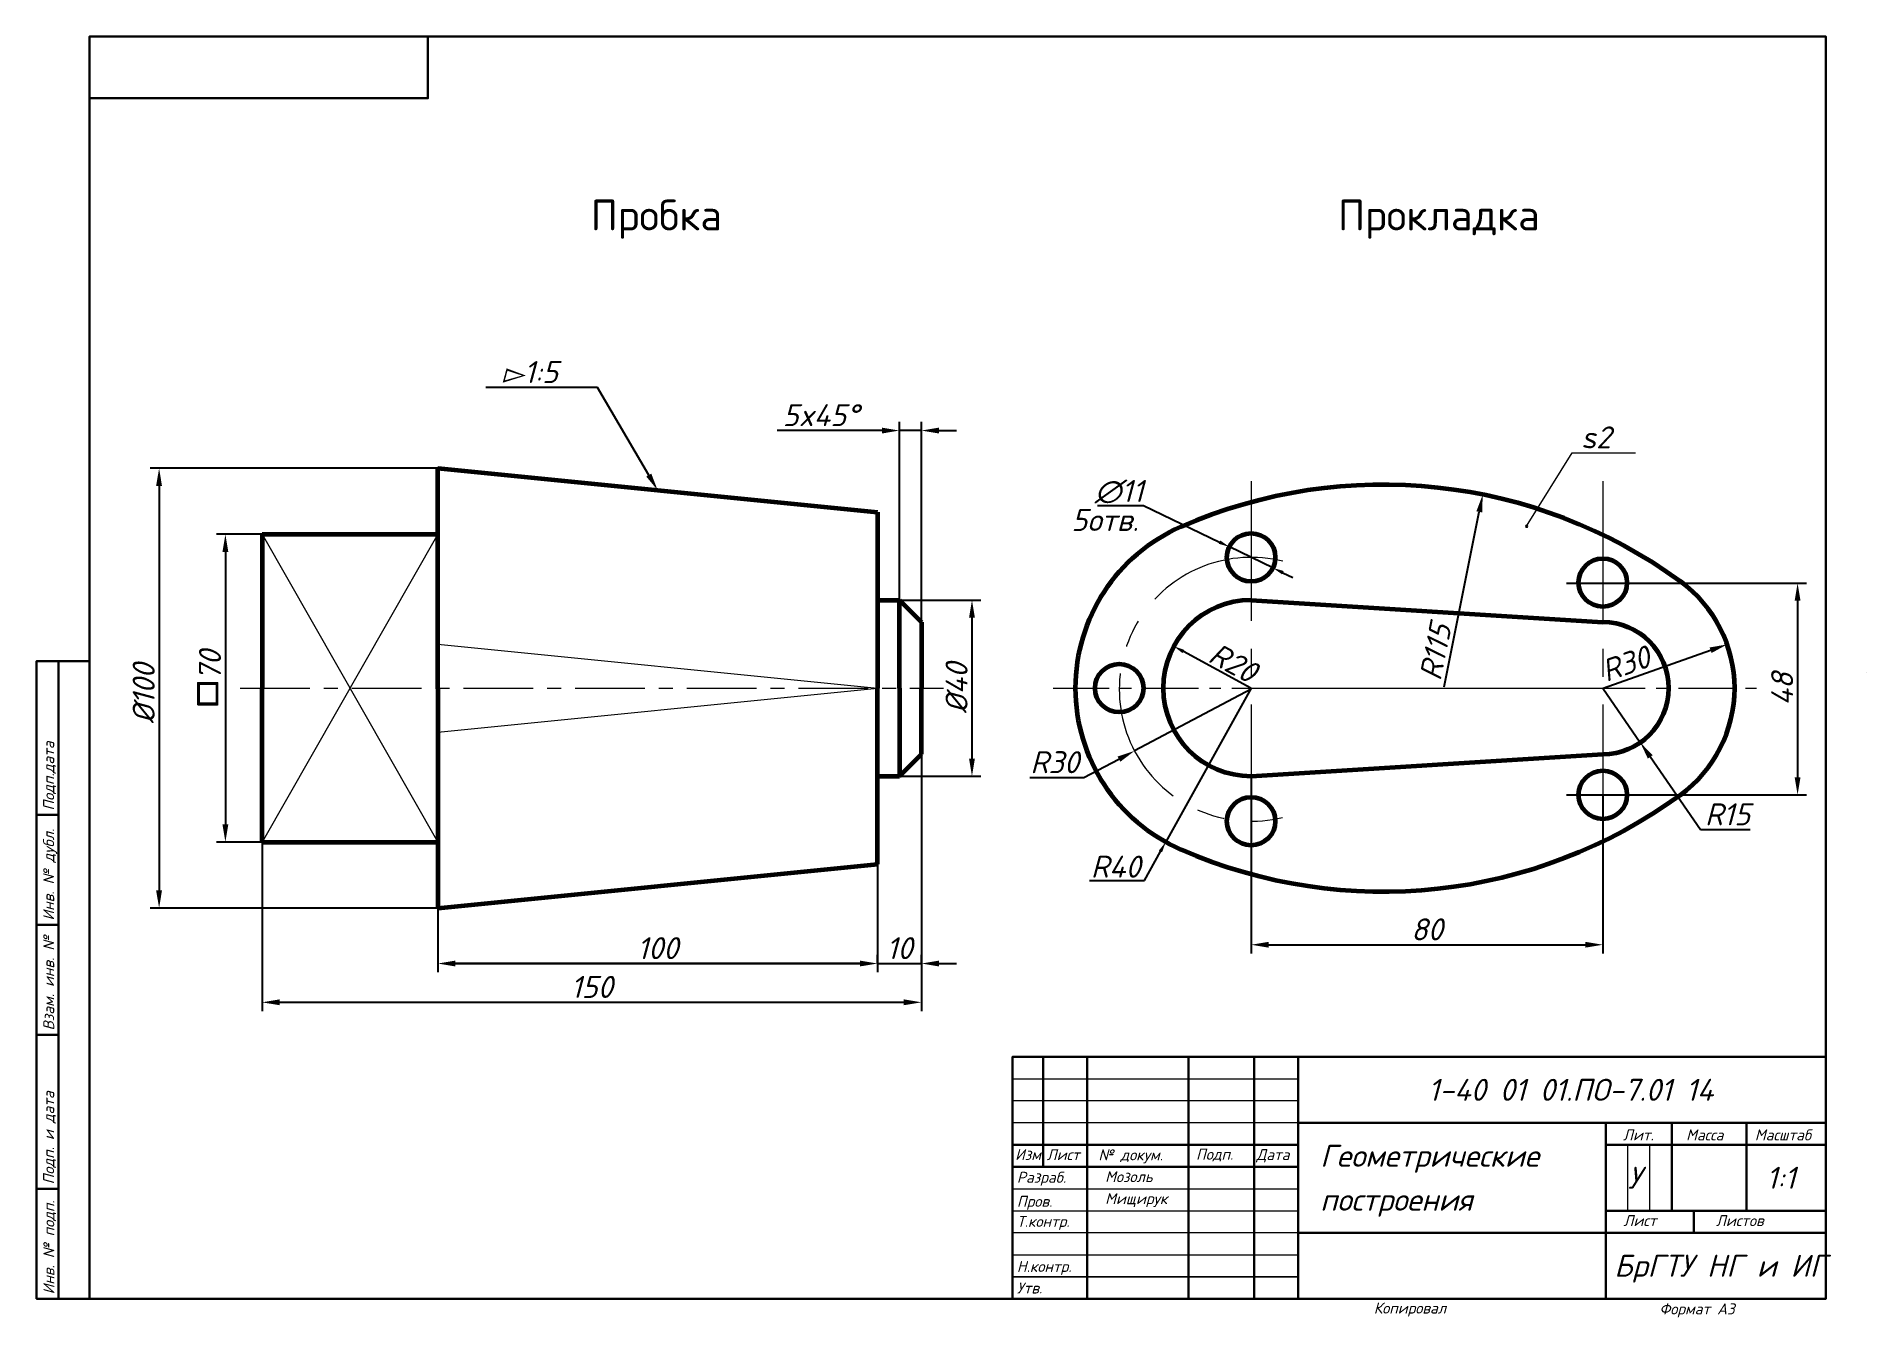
# Paper-space layout 'Лист2' of a CAD drawing. Header units: millimetres. Extents: x -247 to 169, y -127 to 164.
import ezdxf
from ezdxf import colors
from ezdxf.entities.mleader import LeaderData, LeaderLine
from ezdxf.math import Vec2, Vec3

# ---------------------------------------------------------------- set-up
doc = ezdxf.new("R2010")
doc.units = ezdxf.units.MM
doc.linetypes.add('осевая', pattern=[50.8, 31.75, -6.35, 6.35, -6.35])
doc.layers.add('MD_Видимые', color=7, linetype='Continuous', lineweight=50)
doc.styles.add('2.5мм', font='isocpeur.ttf', dxfattribs={"oblique": 15, "height": 2.5})
doc.styles.add('7мм', font='isocpeur.ttf', dxfattribs={"height": 7})
doc.styles.get("Standard").update_dxf_attribs({"font": 'isocpeur.ttf', "oblique": 15, "height": 5})
doc.dimstyles.new('ISO-25', dxfattribs={"dimtxt": 5, "dimasz": 2.5, "dimexe": 1.25, "dimexo": 0.625, "dimtad": 1, "dimtoh": 1, "dimtxsty": 'Standard', "dimcen": 2.5, "dimadec": 0, "dimazin": 0, "dimtfac": 1, "dimtmove": 0, "dimatfit": 3, "dimfxl": 1, "dimarcsym": 0})
doc.dimstyles.get("Standard").update_dxf_attribs({"dimtxt": 5, "dimasz": 4, "dimexe": 2, "dimexo": 0, "dimgap": 1, "dimtad": 1, "dimtoh": 1, "dimdec": 0, "dimzin": 0, "dimdsep": 46, "dimtxsty": 'Standard', "dimcen": 0, "dimadec": 0, "dimazin": 0, "dimtfac": 1, "dimtdec": 0, "dimtmove": 0, "dimatfit": 3, "dimfxl": 1, "dimtolj": 1, "dimtzin": 0, "dimarcsym": 0})

# ---------------------------------------------------------------- blocks, each defined once
blk = doc.blocks.new('*D93')
at = {"color": 0, "lineweight": -2, "transparency": 16777216}
for p, q in [((-50.73, 31.29), (-50.73, 76.87)), ((-45.73, 31.29), (-45.73, 76.87)), ((-54.73, 74.87), (-78.56, 74.87)), ((-45.73, 74.87), (-50.73, 74.87)), ((-41.73, 74.87), (-37.73, 74.87))]:
    blk.add_line(p, q, dxfattribs=at)
at = {"color": 0, "transparency": 16777216}
for points in [[(-54.73, 75.54), (-54.73, 74.2), (-50.73, 74.87)], [(-41.73, 75.54), (-41.73, 74.2), (-45.73, 74.87)]]:
    blk.add_solid(points, dxfattribs=at)
at = {"layer": 'Defpoints', "color": 0, "transparency": 16777216}
for p in [(-50.73, 74.87), (-50.73, 31.29), (-45.73, 31.29)]:
    blk.add_point(p, dxfattribs=at)
at = {"color": 0, "lineweight": 13, "transparency": 16777216, "insert": (-68.64, 78.37), "char_height": 5, "width": 9.8795, "attachment_point": 5}
blk.add_mtext('\\A1;5x45%%D', dxfattribs=at)
blk = doc.blocks.new('*D94')
at = {"color": 0, "lineweight": -2, "transparency": 16777216}
for p, q in [((-155.73, -3.71), (-155.73, -48.33)), ((-55.73, -3.71), (-55.73, -48.33)), ((-59.73, -46.33), (-151.73, -46.33))]:
    blk.add_line(p, q, dxfattribs=at)
at = {"color": 0, "transparency": 16777216}
for points in [[(-151.73, -45.66), (-151.73, -46.99), (-155.73, -46.33)], [(-59.73, -45.66), (-59.73, -46.99), (-55.73, -46.33)]]:
    blk.add_solid(points, dxfattribs=at)
at = {"layer": 'Defpoints', "color": 0, "transparency": 16777216}
for p in [(-155.73, -3.71), (-55.73, -3.71), (-155.73, -46.33)]:
    blk.add_point(p, dxfattribs=at)
at = {"color": 0, "lineweight": 13, "transparency": 16777216, "insert": (-105.73, -42.83), "char_height": 5, "attachment_point": 5}
blk.add_mtext('\\A1;100', dxfattribs=at)
blk = doc.blocks.new('*D95')
at = {"color": 0, "lineweight": -2, "transparency": 16777216}
for p, q in [((-155.73, -18.08), (-155.73, -48.33)), ((-55.73, -46.33), (-55.73, -44.33)), ((-151.73, -46.33), (-59.73, -46.33))]:
    blk.add_line(p, q, dxfattribs=at)
for points in [[(-151.73, -45.66), (-151.73, -46.99), (-155.73, -46.33)], [(-59.73, -45.66), (-59.73, -46.99), (-55.73, -46.33)]]:
    blk.add_solid(points, dxfattribs=at)
at = {"layer": 'Defpoints', "color": 0, "lineweight": -2, "transparency": 16777216}
for p in [(-155.73, -18.08), (-55.73, -46.33), (-55.73, -46.33)]:
    blk.add_point(p, dxfattribs=at)
at = {"color": 0, "lineweight": 13, "transparency": 16777216, "insert": (-105.73, -42.83), "char_height": 5, "attachment_point": 5}
blk.add_mtext('\\A1;100', dxfattribs=at)
blk = doc.blocks.new('*D83')
at = {"color": 0, "lineweight": -2, "transparency": 16777216}
for p, q in [((-50.73, 36.29), (-32.23, 36.29)), ((-34.23, 32.29), (-34.23, 0.29)), ((-50.73, -3.71), (-32.23, -3.71))]:
    blk.add_line(p, q, dxfattribs=at)
at = {"color": 0, "transparency": 16777216}
for points in [[(-34.9, 32.29), (-33.56, 32.29), (-34.23, 36.29)], [(-34.9, 0.29), (-33.56, 0.29), (-34.23, -3.71)]]:
    blk.add_solid(points, dxfattribs=at)
at = {"layer": 'Defpoints', "color": 0, "transparency": 16777216}
for p in [(-50.73, 36.29), (-50.73, -3.71), (-34.23, -3.71)]:
    blk.add_point(p, dxfattribs=at)
at = {"color": 0, "lineweight": 13, "transparency": 16777216, "insert": (-37.73, 16.29), "char_height": 5, "attachment_point": 5, "rotation": 90}
blk.add_mtext('\\A1;%%C40', dxfattribs=at)
blk = doc.blocks.new('*D81')
at = {"color": 0, "lineweight": -2, "transparency": 16777216}
for p, q in [((101.02, 40.15), (155.58, 40.15)), ((153.58, 36.15), (153.58, -3.97)), ((101.01, -7.97), (155.58, -7.97))]:
    blk.add_line(p, q, dxfattribs=at)
at = {"color": 0, "transparency": 16777216}
for points in [[(152.92, 36.15), (154.25, 36.15), (153.58, 40.15)], [(152.92, -3.97), (154.25, -3.97), (153.58, -7.97)]]:
    blk.add_solid(points, dxfattribs=at)
at = {"layer": 'Defpoints', "color": 0, "transparency": 16777216}
for p in [(101.02, 40.15), (101.01, -7.97), (153.58, -7.97)]:
    blk.add_point(p, dxfattribs=at)
at = {"color": 0, "lineweight": 13, "transparency": 16777216, "insert": (150.08, 16.09), "char_height": 5, "attachment_point": 5, "rotation": 90}
blk.add_mtext('\\A1;48', dxfattribs=at)
blk = doc.blocks.new('*D84')
at = {"color": 0, "lineweight": -2, "transparency": 16777216}
for p, q in [((29.27, -3.71), (29.27, -44.06)), ((109.27, -7.97), (109.27, -44.06)), ((33.27, -42.06), (105.27, -42.06))]:
    blk.add_line(p, q, dxfattribs=at)
at = {"color": 0, "transparency": 16777216}
for points in [[(33.27, -41.39), (33.27, -42.72), (29.27, -42.06)], [(105.27, -41.39), (105.27, -42.72), (109.27, -42.06)]]:
    blk.add_solid(points, dxfattribs=at)
at = {"layer": 'Defpoints', "color": 0, "transparency": 16777216}
for p in [(29.27, -3.71), (109.27, -7.97), (109.27, -42.06)]:
    blk.add_point(p, dxfattribs=at)
at = {"color": 0, "lineweight": 13, "transparency": 16777216, "insert": (69.27, -38.56), "char_height": 5, "attachment_point": 5}
blk.add_mtext('\\A1;80', dxfattribs=at)
blk = doc.blocks.new('*D85')
at = {"color": 0, "lineweight": -2, "transparency": 16777216}
for p, q in [((29.27, 16.03), (2.75, 2.02)), ((-8.75, -4.05), (-0.79, 0.15)), ((-21.09, -4.05), (-8.75, -4.05))]:
    blk.add_line(p, q, dxfattribs=at)
blk.add_solid([(-1.1, 0.74), (-0.48, -0.44), (2.75, 2.02)], dxfattribs=at)
at = {"layer": 'Defpoints', "color": 0, "lineweight": -2, "transparency": 16777216}
for p in [(29.27, 16.03), (2.75, 2.02)]:
    blk.add_point(p, dxfattribs=at)
at = {"color": 0, "lineweight": 13, "transparency": 16777216, "insert": (-15.42, -0.55), "char_height": 5, "attachment_point": 5}
blk.add_mtext('\\A1;R30', dxfattribs=at)
blk = doc.blocks.new('*D82')
at = {"color": 0, "lineweight": -2, "transparency": 16777216}
for p, q in [((109.27, 16.29), (117.79, 3.95)), ((131.48, -15.9), (120.06, 0.65)), ((142.82, -15.9), (131.48, -15.9))]:
    blk.add_line(p, q, dxfattribs=at)
blk.add_solid([(120.61, 1.03), (119.52, 0.28), (117.79, 3.95)], dxfattribs=at)
at = {"layer": 'Defpoints', "color": 0, "lineweight": -2, "transparency": 16777216}
for p in [(109.27, 16.29), (117.79, 3.95)]:
    blk.add_point(p, dxfattribs=at)
at = {"color": 0, "lineweight": 13, "transparency": 16777216, "insert": (137.65, -12.4), "char_height": 5, "attachment_point": 5}
blk.add_mtext('\\A1;R15', dxfattribs=at)
blk = doc.blocks.new('*D86')
at = {"color": 0, "lineweight": -2, "transparency": 16777216}
blk.add_line((73.16, 16.56), (81.17, 56.37), dxfattribs=at)
blk.add_solid([(80.52, 56.51), (81.83, 56.24), (81.96, 60.3)], dxfattribs=at)
at = {"layer": 'Defpoints', "color": 0, "lineweight": -2, "transparency": 16777216}
for p in [(81.96, 60.3), (59.27, -52.45)]:
    blk.add_point(p, dxfattribs=at)
at = {"color": 0, "lineweight": 13, "transparency": 16777216, "insert": (71.19, 24.53), "char_height": 5, "attachment_point": 5, "rotation": 78.6224}
blk.add_mtext('\\A1;R115', dxfattribs=at)
blk = doc.blocks.new('*D87')
at = {"color": 0, "lineweight": -2, "transparency": 16777216}
for p, q in [((-5.68, 57.83), (4.79, 57.83)), ((4.79, 57.83), (22.07, 49.5)), ((34.23, 43.64), (24.32, 48.42)), ((36.48, 42.55), (38.73, 41.47))]:
    blk.add_line(p, q, dxfattribs=at)
for points in [[(22.25, 49.88), (21.89, 49.13), (24.32, 48.42)], [(36.66, 42.93), (36.3, 42.18), (34.23, 43.64)]]:
    blk.add_solid(points, dxfattribs=at)
at = {"layer": 'Defpoints', "color": 0, "lineweight": -2, "transparency": 16777216}
for p in [(24.32, 48.42), (34.23, 43.64)]:
    blk.add_point(p, dxfattribs=at)
at = {"color": 0, "lineweight": 13, "transparency": 16777216, "insert": (-0.76, 60.96), "char_height": 5, "attachment_point": 5}
blk.add_mtext('∅11', dxfattribs=at)
blk = doc.blocks.new('*D88')
at = {"color": 0, "lineweight": -2, "transparency": 16777216}
blk.add_line((29.22, 16.32), (13.88, 24.62), dxfattribs=at)
blk.add_solid([(14.08, 24.99), (13.69, 24.25), (11.68, 25.81)], dxfattribs=at)
at = {"layer": 'Defpoints', "color": 0, "lineweight": -2, "transparency": 16777216}
for p in [(11.68, 25.81), (29.27, 16.29)]:
    blk.add_point(p, dxfattribs=at)
at = {"color": 0, "lineweight": 13, "transparency": 16777216, "insert": (25.17, 22.07), "char_height": 5, "attachment_point": 5, "rotation": 331.5849}
blk.add_mtext('R20', dxfattribs=at)
blk = doc.blocks.new('*D89')
at = {"color": 0, "lineweight": -2, "transparency": 16777216}
for p, q in [((29.27, 16.29), (9.86, -18.68)), ((5.01, -27.42), (8.65, -20.87)), ((-7.46, -27.42), (5.01, -27.42))]:
    blk.add_line(p, q, dxfattribs=at)
blk.add_solid([(8.28, -20.66), (9.01, -21.07), (9.86, -18.68)], dxfattribs=at)
at = {"layer": 'Defpoints', "color": 0, "lineweight": -2, "transparency": 16777216}
for p in [(29.27, 16.29), (9.86, -18.68)]:
    blk.add_point(p, dxfattribs=at)
at = {"color": 0, "lineweight": 13, "transparency": 16777216, "insert": (-1.54, -24.3), "char_height": 5, "attachment_point": 5}
blk.add_mtext('R40', dxfattribs=at)
blk = doc.blocks.new('*D90')
at = {"color": 0, "lineweight": -2, "transparency": 16777216}
for p, q in [((-45.73, 1.29), (-45.73, -57.15)), ((-195.73, -18.71), (-195.73, -57.15)), ((-191.73, -55.15), (-49.73, -55.15))]:
    blk.add_line(p, q, dxfattribs=at)
at = {"color": 0, "transparency": 16777216}
for points in [[(-191.73, -54.48), (-191.73, -55.81), (-195.73, -55.15)], [(-49.73, -54.48), (-49.73, -55.81), (-45.73, -55.15)]]:
    blk.add_solid(points, dxfattribs=at)
at = {"layer": 'Defpoints', "color": 0, "transparency": 16777216}
for p in [(-45.73, 1.29), (-195.73, -18.71), (-45.73, -55.15)]:
    blk.add_point(p, dxfattribs=at)
at = {"color": 0, "lineweight": 13, "transparency": 16777216, "insert": (-120.73, -51.65), "char_height": 5, "attachment_point": 5}
blk.add_mtext('\\A1;150', dxfattribs=at)
blk = doc.blocks.new('*D91')
at = {"color": 0, "lineweight": -2, "transparency": 16777216}
for p, q in [((-155.73, 66.29), (-221.14, 66.29)), ((-219.14, 62.29), (-219.14, -29.71)), ((-155.73, -33.71), (-221.14, -33.71))]:
    blk.add_line(p, q, dxfattribs=at)
at = {"color": 0, "transparency": 16777216}
for points in [[(-219.81, 62.29), (-218.48, 62.29), (-219.14, 66.29)], [(-219.81, -29.71), (-218.48, -29.71), (-219.14, -33.71)]]:
    blk.add_solid(points, dxfattribs=at)
at = {"layer": 'Defpoints', "color": 0, "transparency": 16777216}
for p in [(-155.73, 66.29), (-219.14, -33.71), (-155.73, -33.71)]:
    blk.add_point(p, dxfattribs=at)
at = {"color": 0, "lineweight": 13, "transparency": 16777216, "insert": (-222.64, 15.05), "char_height": 5, "attachment_point": 5, "rotation": 90}
blk.add_mtext('\\A1;%%C100', dxfattribs=at)
blk = doc.blocks.new('*D92')
at = {"color": 0, "lineweight": -2, "transparency": 16777216}
for p, q in [((-195.73, 51.29), (-206.06, 51.29)), ((-204.06, 47.29), (-204.06, -14.71)), ((-195.73, -18.71), (-206.06, -18.71))]:
    blk.add_line(p, q, dxfattribs=at)
at = {"color": 0, "transparency": 16777216}
for points in [[(-204.72, 47.29), (-203.39, 47.29), (-204.06, 51.29)], [(-204.72, -14.71), (-203.39, -14.71), (-204.06, -18.71)]]:
    blk.add_solid(points, dxfattribs=at)
at = {"layer": 'Defpoints', "color": 0, "transparency": 16777216}
for p in [(-195.73, 51.29), (-204.06, -18.71), (-195.73, -18.71)]:
    blk.add_point(p, dxfattribs=at)
at = {"color": 0, "lineweight": 13, "transparency": 16777216, "insert": (-207.56, 21.44), "char_height": 5, "attachment_point": 5, "rotation": 90}
blk.add_mtext('\\A1;70', dxfattribs=at)
blk = doc.blocks.new('*D171')
at = {"layer": 'Defpoints', "color": 0, "lineweight": -2, "transparency": 16777216}
for p in [(137.58, 26.24), (109.27, 16.29)]:
    blk.add_point(p, dxfattribs=at)
at = {"layer": 'MD_Видимые', "color": 0, "lineweight": -2, "transparency": 16777216}
blk.add_line((109.34, 16.32), (133.8, 24.92), dxfattribs=at)
blk.add_solid([(133.58, 25.54), (134.02, 24.29), (137.58, 26.24)], dxfattribs=at)
at = {"layer": 'MD_Видимые', "color": 0, "lineweight": 13, "transparency": 16777216, "insert": (114.47, 21.83), "char_height": 5, "attachment_point": 5, "rotation": 19.3671}
blk.add_mtext('\\A1;R30', dxfattribs=at)
blk = doc.blocks.new('*D172')
at = {"layer": 'Defpoints', "color": 0, "transparency": 16777216}
for p in [(-55.73, -46.33), (-45.73, -46.33), (-45.73, -46.33)]:
    blk.add_point(p, dxfattribs=at)
at = {"layer": 'MD_Видимые', "color": 0, "lineweight": -2, "transparency": 16777216}
for p, q in [((-55.73, -46.33), (-55.73, -44.33)), ((-45.73, -46.33), (-45.73, -44.33)), ((-59.73, -46.33), (-63.73, -46.33)), ((-55.73, -46.33), (-45.73, -46.33)), ((-41.73, -46.33), (-37.73, -46.33))]:
    blk.add_line(p, q, dxfattribs=at)
at = {"layer": 'MD_Видимые', "color": 0, "transparency": 16777216}
for points in [[(-59.73, -45.66), (-59.73, -46.99), (-55.73, -46.33)], [(-41.73, -45.66), (-41.73, -46.99), (-45.73, -46.33)]]:
    blk.add_solid(points, dxfattribs=at)
at = {"layer": 'MD_Видимые', "color": 0, "lineweight": 13, "transparency": 16777216, "insert": (-50.73, -42.83), "char_height": 5, "attachment_point": 5}
blk.add_mtext('\\A1;10', dxfattribs=at)

psp = doc.layouts.new('Лист2')

# ---------------------------------------------------------------- hatches: boundary and pattern name
at = {"layer": 'MD_Видимые'}
h = psp.add_hatch(color=256, dxfattribs=at)
h.dxf.hatch_style = 1
h.paths.add_polyline_path([(91.687, 53.113, 1), (92.187, 53.113, 1)])

# ---------------------------------------------------------------- linework, layer by layer
at = {"lineweight": 60}
for p, q in [((-155.725, 16.294), (-155.725, 66.294)), ((-155.725, 66.294), (-55.725, 56.294)), ((-55.725, 56.294), (-55.725, 16.294)), ((-195.725, 51.294), (-195.725, 16.294)), ((-195.725, 51.294), (-155.725, 51.294)), ((-55.725, 36.294), (-50.725, 36.294)), ((-50.725, 16.294), (-50.725, 36.294)), ((-50.725, 36.294), (-45.725, 31.294)), ((29.275, 36.294), (109.275, 31.294)), ((-45.725, 31.294), (-45.725, 16.294)), ((-195.725, -18.706), (-195.725, 16.294)), ((-155.725, 16.294), (-155.725, -33.706)), ((-55.725, -23.706), (-55.725, 16.294)), ((-50.725, 16.294), (-50.725, -3.706)), ((-45.725, 1.294), (-45.725, 16.294)), ((-50.725, -3.706), (-45.725, 1.294)), ((29.275, -3.706), (109.275, 1.294)), ((-55.725, -3.706), (-50.725, -3.706)), ((-195.725, -18.706), (-155.725, -18.706)), ((-155.725, -33.706), (-55.725, -23.706))]:
    psp.add_line(p, q, dxfattribs=at)
at = {"lineweight": 50}
for p, q in [((-155.725, 66.294), (-55.725, 56.294)), ((-155.725, 51.294), (-155.725, 51.294)), ((-155.725, 50.665), (-155.725, 16.294)), ((-155.725, 50.665), (-155.725, 50.665)), ((-55.725, 16.294), (-55.725, 36.294)), ((-155.725, 16.294), (-155.725, 26.294)), ((-155.725, -18.078), (-155.725, 16.294)), ((-155.725, 16.294), (-155.725, 6.294)), ((-55.725, 16.294), (-55.725, -3.706)), ((-155.725, -18.078), (-155.725, -18.078)), ((-155.725, -18.706), (-155.725, -18.706)), ((-155.725, -33.706), (-55.725, -23.706))]:
    psp.add_line(p, q, dxfattribs=at)
at = {"linetype": 'осевая', "lineweight": 13}
for p, q in [((29.275, 63.34), (29.275, -31.283)), ((109.275, 63.34), (109.275, -31.283))]:
    psp.add_line(p, q, dxfattribs=at)
at = {"lineweight": 13}
for p, q in [((-155.725, 51.294), (-195.725, -18.706)), ((-195.725, 51.294), (-155.725, -18.706)), ((-155.725, 26.294), (-55.725, 16.294)), ((-155.725, 6.294), (-55.725, 16.294)), ((29.275, 16.294), (109.275, 16.294)), ((109.275, -2.471), (109.275, -7.706)), ((-25.006, -72.545), (39.994, -72.545)), ((39.994, -77.545), (-25.006, -77.545))]:
    psp.add_line(p, q, dxfattribs=at)
for p, q in [((169.238, 19.935), (169.238, 19.935)), ((39.994, -72.545), (39.994, -77.545)), ((39.994, -82.545), (39.994, -92.545)), ((109.994, -90.045), (109.994, -85.045)), ((109.994, -85.045), (109.994, -90.045)), ((39.994, -92.545), (39.994, -90.045)), ((39.994, -90.045), (39.994, -92.545)), ((109.994, -87.545), (109.994, -92.545)), ((-8.006, -92.545), (-8.006, -93.545)), ((109.994, -97.545), (109.994, -92.545)), ((109.994, -92.545), (109.994, -102.545)), ((109.994, -92.545), (109.994, -97.545)), ((-8.006, -97.545), (-8.006, -96.045)), ((39.994, -100.045), (39.994, -97.545)), ((39.994, -97.545), (39.994, -100.045)), ((109.994, -105.045), (109.994, -100.045)), ((109.994, -100.045), (109.994, -105.045)), ((109.994, -107.545), (109.994, -106.209))]:
    psp.add_line(p, q)
at = {"linetype": 'осевая', "lineweight": 13, "ltscale": 0.5}
psp.add_line((-200.725, 16.294), (-40.725, 16.294), dxfattribs=at)
at = {"linetype": 'осевая', "lineweight": 13, "ltscale": 0.4}
psp.add_line((-15.725, 16.294), (144.275, 16.294), dxfattribs=at)
psp.add_lwpolyline([(-235.006, -122.545), (159.994, -122.545), (159.994, 164.455), (-235.006, 164.455)], close=True)
for points in [[(-235.006, 164.455), (-235.006, 150.455)], [(-235.006, 150.455), (-228.006, 150.455), (-158.006, 150.455), (-158.006, 164.455)], [(-247.006, -122.545), (-242.006, -122.545), (-242.006, 22.455)], [(-247.006, -37.545), (-242.006, -37.545), (-242.006, -12.545), (-247.006, -12.545)], [(159.994, -122.545), (159.994, -102.545), (159.994, -33.061)], [(-247.006, -62.545), (-242.006, -62.545)], [(159.994, -67.545), (159.994, -82.545), (39.994, -82.545)], [(159.994, -122.545), (159.994, -67.545)], [(-25.006, -82.545), (-25.006, -87.545), (39.994, -87.545)], [(-25.006, -87.545), (-25.006, -92.545), (39.994, -92.545)], [(-247.006, -97.545), (-242.006, -97.545)]]:
    psp.add_lwpolyline(points)
at = {"lineweight": 50}
for points in [[(-195.725, 51.294), (-195.725, 51.294)], [(-195.725, -18.706), (-195.725, -18.706)]]:
    psp.add_lwpolyline(points, dxfattribs=at)
at = {"lineweight": 30}
psp.add_lwpolyline([(-235.006, -122.545), (-247.006, -122.545), (-247.006, 22.455), (-235.006, 22.455)], dxfattribs=at)
psp.add_lwpolyline([(159.994, -122.545), (-25.006, -122.545), (-25.006, -67.545), (159.994, -67.545)], close=True, dxfattribs=at)
at = {"lineweight": 25}
for points in [[(-25.006, -122.545), (-8.006, -122.545), (-8.006, -67.545)], [(-25.006, -122.545), (14.994, -122.545), (14.994, -67.545)], [(-25.006, -67.545), (-18.006, -67.545), (-18.006, -92.545)], [(-25.006, -67.545), (-25.006, -122.545), (-25.006, -67.545)], [(14.994, -122.545), (29.994, -122.545), (29.994, -67.545)], [(-25.006, -122.545), (109.994, -122.545), (109.994, -82.545)], [(124.994, -102.545), (124.994, -102.545), (124.994, -82.545)], [(141.994, -102.545), (141.994, -87.545), (141.994, -82.545)], [(-25.006, -92.545), (39.994, -92.545), (39.994, -87.545), (-18.006, -87.545), (-18.006, -92.545), (-25.006, -92.545), (-25.006, -87.545), (-18.006, -87.545)], [(159.994, -102.545), (159.994, -87.545), (109.994, -87.545)], [(159.994, -107.545), (159.994, -102.545), (109.994, -102.545)], [(109.994, -107.545), (129.994, -107.545), (129.994, -102.545)], [(39.994, -107.545), (109.994, -107.545), (159.994, -107.545)]]:
    psp.add_lwpolyline(points, dxfattribs=at)
at = {"lineweight": 15}
psp.add_lwpolyline([(39.994, -67.545), (39.994, -122.545)], dxfattribs=at)
at = {"lineweight": 13}
for points in [[(39.994, -82.545), (-25.006, -82.545)], [(-25.006, -92.545), (-25.006, -97.545), (39.994, -97.545)], [(-25.006, -97.545), (-25.006, -102.545), (39.994, -102.545)], [(159.994, -107.545), (39.994, -107.545), (-25.006, -107.545)], [(-25.006, -122.545), (-25.006, -117.545), (39.994, -117.545), (-25.006, -117.545), (-25.006, -112.545), (39.994, -112.545)]]:
    psp.add_lwpolyline(points, dxfattribs=at)
at = {"lineweight": 60}
for centre in [(29.275, 46.029), (109.275, 40.294), (-0.724, 16.294), (109.275, -7.971), (29.275, -13.971)]:
    psp.add_circle(centre, 5.5, dxfattribs=at)
for centre, radius, start, end in [((59.275, -52.445), 115, 53.96812, 113.57818), ((29.275, 16.294), 40, 113.57818, 246.42182), ((109.275, 16.294), 30, 306.03188, 53.96812), ((29.275, 16.294), 20, 90, 270), ((109.275, 16.294), 15, 270, 90), ((59.275, 85.032), 115, 246.42182, 306.03188)]:
    psp.add_arc(centre, radius, start, end, dxfattribs=at)
at = {"linetype": 'осевая', "lineweight": 13}
psp.add_arc((29.275, 16.029), 30, 76.1598, 283.83227, dxfattribs=at)
psp.add_arc((29.275, 16.029), 75, 179.79748, 180)
psp.add_arc((29.275, 16.029), 75, 179.79748, 180)
at = {"layer": 'MD_Видимые', "lineweight": 13}
for p, q in [((91.937, 53.113), (102.306, 69.824)), ((102.306, 69.824), (116.733, 69.824)), ((114.994, -102.545), (114.994, -87.545)), ((119.994, -102.545), (119.994, -87.545))]:
    psp.add_line(p, q, dxfattribs=at)
at = {"layer": 'MD_Видимые', "lineweight": 30}
for points in [[(-247.006, -122.545), (-242.006, -122.545), (-242.006, 22.455), (-247.006, 22.455), (-247.006, -12.545), (-242.006, -12.545), (-247.006, -12.545), (-247.006, -37.545), (-242.006, -37.545), (-247.006, -37.545), (-247.006, -62.545), (-242.006, -62.545), (-247.006, -62.545), (-247.006, -97.545), (-242.006, -97.545), (-247.006, -97.545), (-247.006, -122.545), (-235.006, -122.545), (-235.006, 164.455), (-158.006, 164.455), (-158.006, 150.455), (-235.006, 150.455), (-235.006, 164.455), (159.994, 164.455), (159.994, -122.545), (-235.006, -122.545)], [(-25.006, -122.545), (-25.006, -67.545), (39.994, -67.545), (39.994, -122.545), (29.994, -122.545), (29.994, -67.545), (14.994, -67.545), (14.994, -122.545), (-8.006, -122.545), (-8.006, -67.545), (-25.006, -67.545), (-25.006, -122.545), (-8.006, -122.545)], [(-18.006, -67.545), (-18.006, -92.545), (-25.006, -92.545), (-25.006, -87.545), (-18.006, -87.545), (-8.006, -87.545), (-8.006, -92.545), (-18.006, -92.545), (14.994, -92.545), (14.994, -87.545), (-8.006, -87.545), (29.994, -87.545), (29.994, -92.545), (14.994, -92.545), (39.994, -92.545), (39.994, -87.545), (29.994, -87.545)], [(39.994, -82.545), (109.994, -82.545), (109.994, -107.545), (39.994, -107.545), (109.994, -107.545), (109.994, -122.545), (109.994, -107.545), (159.994, -107.545), (159.994, -102.545), (109.994, -102.545), (129.994, -102.545), (129.994, -107.545), (129.994, -102.545), (141.994, -102.545), (141.994, -82.545), (159.994, -82.545), (109.994, -82.545), (109.994, -87.545), (159.994, -87.545), (124.994, -87.545), (124.994, -82.545), (124.994, -102.545), (109.994, -102.545)]]:
    psp.add_lwpolyline(points, dxfattribs=at)
at = {"layer": 'MD_Видимые', "lineweight": 13}
psp.add_lwpolyline([(91.687, 53.113, 1), (92.187, 53.113, 1)], format="xyb", close=True, dxfattribs=at)

# ---------------------------------------------------------------- texts
at = {"style": '2.5мм', "oblique": 15}
for s, p in [('Подп.дата', (-243.006, -11.545)), ('Инв. № дубл.', (-243.006, -36.545)), ('Взам. инв. №', (-243.006, -61.545)), ('Подп. и дата', (-243.006, -96.545)), ('Инв. № подп.', (-242.971, -121.546))]:
    psp.add_text(s, height=2.5, rotation=90, dxfattribs=at).set_placement(p)
for s, p in [('Изм.', (-24.419, -91.025)), ('Лист', (-17.233, -91.045))]:
    psp.add_text(s, height=2.5, dxfattribs=at).set_placement(p)
at = {"attachment_point": 1}
for s, width, gutter_width, heights, insert, char_height, style in [('Пробка', 30, 35, [0], (-120.983, 127.376), 7, '7мм'), ('Прокладка', 30, 35, [0], (49.017, 127.376), 7, '7мм'), ('Лит.', 15, 12.5, [0], (113.856, -84.045), 2.5, '2.5мм'), ('Масса', 17, 12.5, [0], (128.222, -84.045), 2.5, '2.5мм'), ('Масштаб', 18, 12.5, [0], (143.864, -84.045), 2.5, '2.5мм'), ('\\pxi-3,l4,t3;№^Iдокум.', 23, 12.5, [2.413], (-7.957, -88.584), 2.5, '2.5мм'), ('Подп.', 15, 12.5, [0], (16.744, -88.442), 2.5, '2.5мм'), ('Разраб.', 17, 12.5, [0], (-24.006, -93.685), 2.5, '2.5мм'), ('Мозоль', 23, 12.5, [0], (-3.941, -93.545), 2.5, '2.5мм'), ('Пров.', 17, 12.5, [0], (-24.006, -99.154), 2.5, '2.5мм'), ('Мищирук', 23, 12.5, [0], (-3.941, -98.545), 2.5, '2.5мм'), ('Т.контр.', 16, 12.5, [0], (-24.006, -103.719), 2.5, '2.5мм'), ('Лист', 20, 12.5, [0], (113.963, -103.545), 2.5, '2.5мм'), ('Листов', 30, 12.5, [0], (134.994, -103.545), 2.5, '2.5мм'), ('Н.контр.', 16, 12.5, [0], (-24.006, -113.96), 2.5, '2.5мм'), ('Утв.', 16, 12.5, [0], (-24.006, -118.869), 2.5, '2.5мм')]:
    psp.add_mtext_dynamic_manual_height_columns(s, width=width, gutter_width=gutter_width, heights=heights, dxfattribs=dict(at, insert=insert, char_height=char_height, style=style))
at = {"char_height": 5, "attachment_point": 1}
for s, width, insert in [('\\pxtc1,4;5отв.', 22.78057, (-11.618, 57.035)), ('1-40 01 01.ПО-7.01 14', 120, (69.552, -72.545)), ('Геометрические', 70, (44.994, -87.545)), ('У', 5, (114.994, -92.545)), ('1:1', 18, (146.468, -92.545)), ('построения', 70, (44.994, -97.545)), ('БрГТУ НГ и ИГ', 55, (111.875, -112.545))]:
    psp.add_mtext_dynamic_manual_height_columns(s, width=width, gutter_width=25, heights=[0], dxfattribs=dict(at, insert=insert))
at = {"insert": (-211.781, 11.625), "char_height": 7, "attachment_point": 1, "rotation": 90, "style": '7мм'}
psp.add_mtext_dynamic_manual_height_columns('{\\H0.95833x;□}', width=6.15487, gutter_width=35, heights=[0], dxfattribs=at)
at = {"insert": (30.466, -88.536), "char_height": 2.5, "attachment_point": 1, "style": '2.5мм'}
psp.add_mtext('Дата', dxfattribs=at)
at = {"layer": 'MD_Видимые', "insert": (104.332, 75.821), "char_height": 5, "attachment_point": 1}
psp.add_mtext_dynamic_manual_height_columns('s2', width=12.43356, gutter_width=25, heights=[0], dxfattribs=at)
at = {"layer": 'MD_Видимые', "char_height": 2.5, "attachment_point": 1, "style": '2.5мм'}
for s, width, insert in [('Копировал', 19.92422, (57.178, -123.434)), ('Формат А3', 48.12565, (122.162, -123.619))]:
    psp.add_mtext_dynamic_manual_height_columns(s, width=width, gutter_width=12.5, heights=[0], dxfattribs=dict(at, insert=insert))

# ---------------------------------------------------------------- dimensions: what is measured, and where the dimension line sits
at = {"lineweight": 13}
dim = psp.add_linear_dim(base=(-50.725, 74.871), p1=(-45.725, 31.294), p2=(-50.725, 31.294), text='5x45%%D', dimstyle='Standard', dxfattribs=at)
dim.commit()
dim.dimension.update_dxf_attribs({"geometry": '*D93', "text_midpoint": (-68.645, 78.371)})
dim = psp.add_linear_dim(base=(-219.143, -33.706), p1=(-155.725, 66.294), p2=(-155.725, -33.706), angle=90, text='%%C<>', dimstyle='Standard', dxfattribs=at)
dim.commit()
dim.dimension.update_dxf_attribs({"geometry": '*D91', "text_midpoint": (-219.143, 15.046), "dimtype": 160})
dim = psp.add_diameter_dim_2p(p1=(34.229, 43.64), p2=(24.321, 48.417), dimstyle='ISO-25', dxfattribs=at)
dim.commit()
dim.dimension.update_dxf_attribs({"geometry": '*D87', "text_midpoint": (-0.757, 57.832), "dimtype": 163})
for center, mpoint, dimstyle, picture, middle in [((59.275, -52.445), (81.962, 60.295), 'Standard', '*D86', (74.625, 23.836)), ((29.275, 16.294), (11.685, 25.811), 'ISO-25', '*D88', (23.687, 19.317)), ((109.275, 16.294), (117.793, 3.947), 'Standard', '*D82', (137.655, -15.897))]:
    dim = psp.add_radius_dim(center=center, mpoint=mpoint, dimstyle=dimstyle, dxfattribs=at)
    dim.commit()
    dim.dimension.update_dxf_attribs({"geometry": picture, "text_midpoint": middle, "dimtype": 164})
dim = psp.add_linear_dim(base=(-204.058, -18.706), p1=(-195.725, 51.294), p2=(-195.725, -18.706), angle=90, dimstyle='Standard', dxfattribs=at)
dim.commit()
dim.dimension.update_dxf_attribs({"geometry": '*D92', "text_midpoint": (-204.058, 21.441), "dimtype": 160})
dim = psp.add_linear_dim(base=(153.583, -7.971), p1=(101.015, 40.151), p2=(101.01, -7.971), angle=90, dimstyle='Standard', dxfattribs=at)
dim.commit()
dim.dimension.update_dxf_attribs({"geometry": '*D81', "text_midpoint": (150.083, 16.09)})
dim = psp.add_linear_dim(base=(-34.229, -3.706), p1=(-50.725, 36.294), p2=(-50.725, -3.706), angle=90, text='%%C<>', dimstyle='Standard', dxfattribs=at)
dim.commit()
dim.dimension.update_dxf_attribs({"geometry": '*D83', "text_midpoint": (-37.729, 16.294)})
for center, mpoint, dimstyle, picture, middle in [((29.275, 16.029), (2.746, 2.021), 'Standard', '*D85', (-15.42, -0.549)), ((29.275, 16.294), (9.862, -18.68), 'ISO-25', '*D89', (-1.536, -24.298))]:
    dim = psp.add_radius_dim(center=center, mpoint=mpoint, dimstyle=dimstyle, dxfattribs=at)
    dim.commit()
    dim.dimension.update_dxf_attribs({"geometry": picture, "text_midpoint": middle})
dim = psp.add_linear_dim(base=(-45.725, -55.147), p1=(-195.725, -18.706), p2=(-45.725, 1.294), dimstyle='Standard', dxfattribs=at)
dim.commit()
dim.dimension.update_dxf_attribs({"geometry": '*D90', "text_midpoint": (-120.725, -55.147), "dimtype": 160})
for base, p1, p2, picture, middle in [((-155.725, -46.327), (-55.725, -3.706), (-155.725, -3.706), '*D94', (-105.725, -42.827)), ((109.275, -42.055), (29.275, -3.706), (109.275, -7.971), '*D84', (69.275, -38.555))]:
    dim = psp.add_linear_dim(base=base, p1=p1, p2=p2, dimstyle='Standard', dxfattribs=at)
    dim.commit()
    dim.dimension.update_dxf_attribs({"geometry": picture, "text_midpoint": middle})
dim = psp.add_linear_dim(base=(-55.725, -46.327), p1=(-155.725, -18.078), p2=(-55.725, -46.327), dimstyle='Standard', override={"dimtmove": 1}, dxfattribs=at)
dim.commit()
dim.dimension.update_dxf_attribs({"geometry": '*D95', "text_midpoint": (-105.725, -46.327), "dimtype": 160})
at = {"layer": 'MD_Видимые', "lineweight": 13}
dim = psp.add_radius_dim(center=(109.275, 16.294), mpoint=(137.577, 26.242), dimstyle='Standard', dxfattribs=at)
dim.commit()
dim.dimension.update_dxf_attribs({"geometry": '*D171', "text_midpoint": (115.634, 18.529), "dimtype": 164})
dim = psp.add_linear_dim(base=(-45.725, -46.327), p1=(-55.725, -46.327), p2=(-45.725, -46.327), dimstyle='Standard', dxfattribs=at)
dim.commit()
dim.dimension.update_dxf_attribs({"geometry": '*D172', "text_midpoint": (-50.725, -46.327), "dimtype": 160})

# ---------------------------------------------------------------- leaders
at = {"lineweight": 13}
ml = psp.add_multileader_mtext('Standard', dxfattribs=at)
ml.set_content('{\\H0.95833x;▻}1:5', color=256)
ml.set_leader_properties()
ml.build(insert=Vec2(0, 0))
ml.multileader.update_dxf_attribs({"text_left_attachment_type": 5, "text_right_attachment_type": 5})
ctx = ml.context
ctx.base_point, ctx.char_height, ctx.landing_gap_size, ctx.plane_origin = Vec3(-143.411, 84.674), 5, 1, Vec3(-105.725, 61.294)
ctx.left_attachment, ctx.right_attachment, ctx.text_align_type = 5, 5, 2
notes = []
notes.append((ctx, [(0, (1, 1, 0), (-119.381, 84.674), (-1, 0), 8, [(0, [(-105.725, 61.294)], 0, [])])]))
ctx.mtext.insert, ctx.mtext.alignment, ctx.mtext.flow_direction = Vec3(-128.381, 90.674), 3, 5
for ctx, leaders in notes:
    for number, flags, end, landing, length, lines in leaders:
        leader = LeaderData()
        leader.index, (leader.has_last_leader_line, leader.has_dogleg_vector, leader.attachment_direction) = number, flags
        leader.last_leader_point, leader.dogleg_vector, leader.dogleg_length = Vec3(end), Vec3(landing), length
        for number, points, colour, breaks in lines:
            line = LeaderLine()
            line.index, line.vertices, line.color, line.breaks = number, Vec3.list(points), colors.encode_raw_color(colour), breaks
            leader.lines.append(line)
        ctx.leaders.append(leader)

doc.saveas('drawing.dxf')
